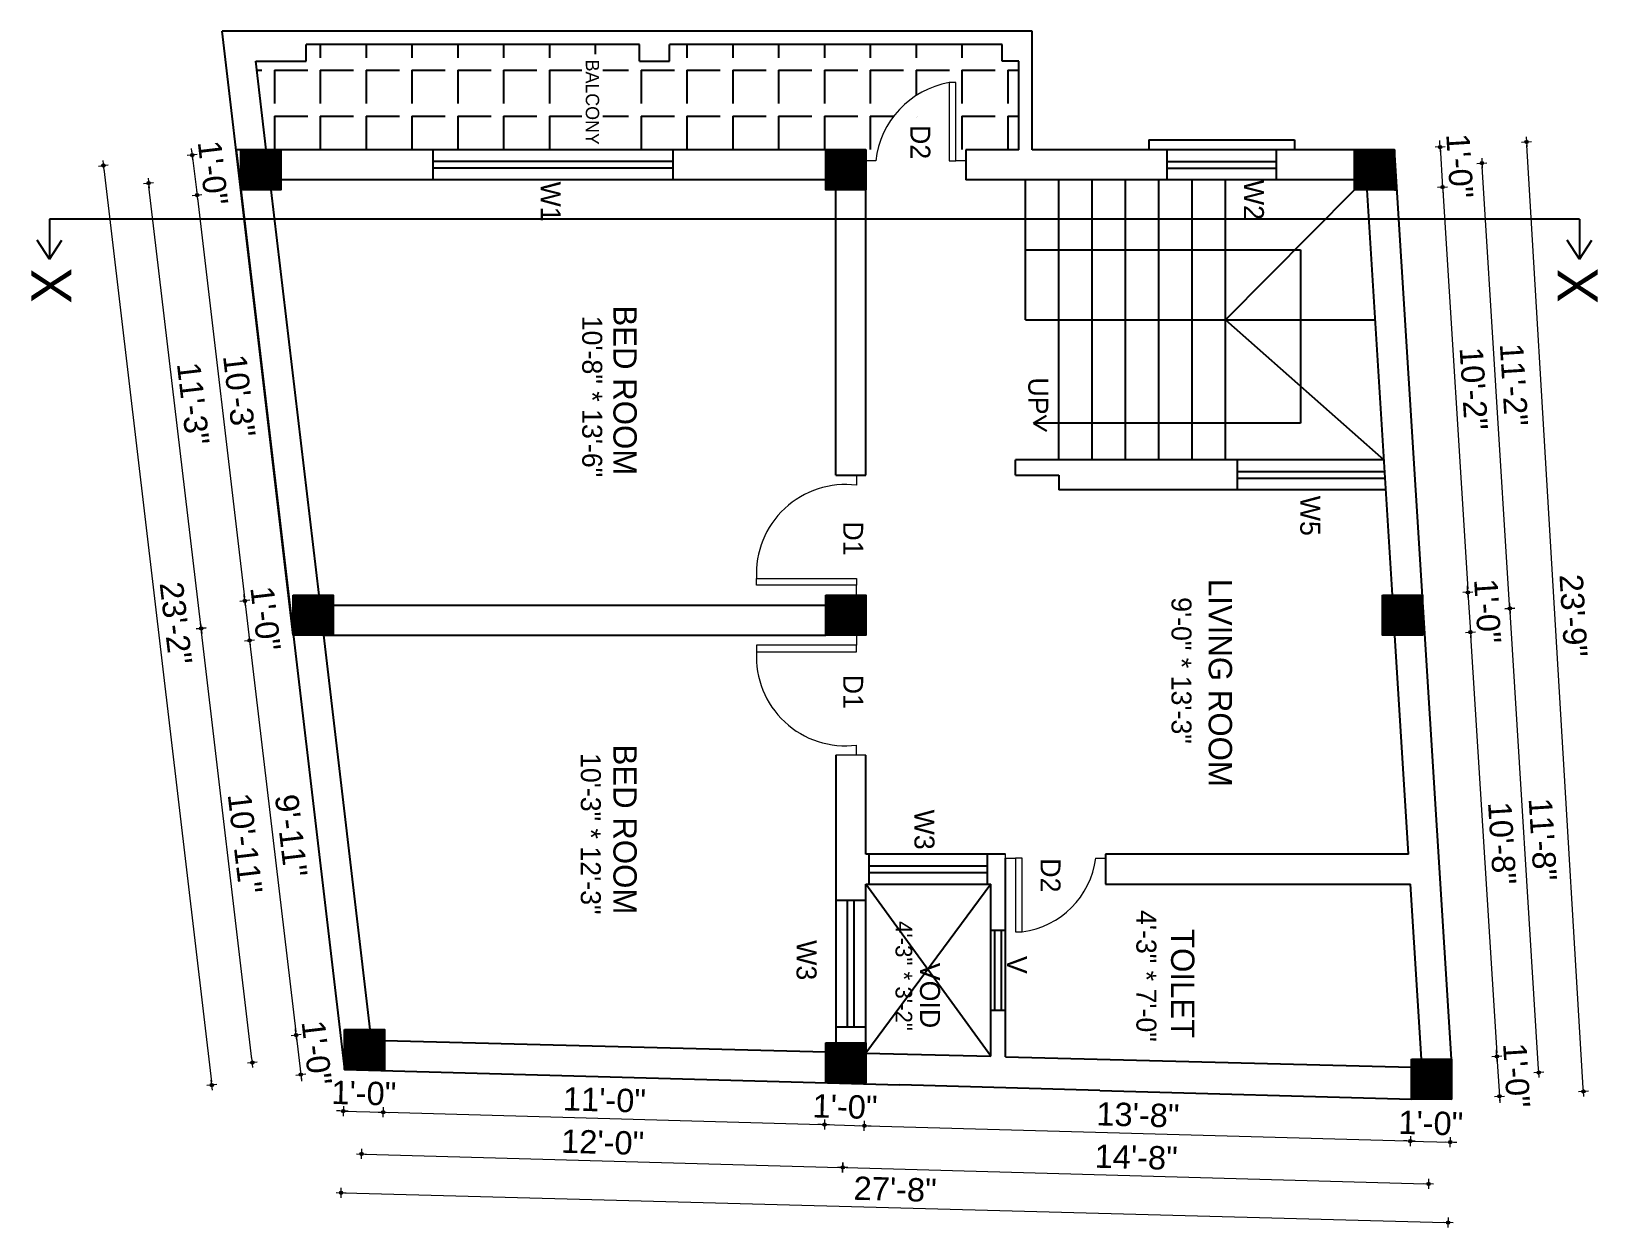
# Model space of a CAD drawing. Header units: inches. Extents: x 10143 to 33197, y -150 to 3760.
# Drawn here: x 26595.1 to 27065, y 1872.6 to 2231.5 of the extents above; entities that cross this region are included whole.
import ezdxf
from ezdxf.enums import TextEntityAlignment as Align

# ---------------------------------------------------------------- set-up
doc = ezdxf.new("R2010")
doc.units = ezdxf.units.IN
doc.header["$LTSCALE"] = 0.5
doc.header["$MEASUREMENT"] = 0
doc.header["$PDMODE"] = 66
for name, color, linetype, lineweight in [('0.13', 2, 'Continuous', 13), ('DW TEXT', 92, 'Continuous', 15), ('ELEVATION', 85, 'Continuous', 9), ('hatch', 9, 'Continuous', 0), ('Toilet', 7, 'Continuous', 25)]:
    doc.layers.add(name, color=color, linetype=linetype, lineweight=lineweight)
doc.styles.add('CEN', font='GOTHIC.TTF')
doc.styles.get("Standard").update_dxf_attribs({"font": 'arial.ttf'})
doc.dimstyles.new('S8', dxfattribs={"dimtxt": 5, "dimasz": 1, "dimexe": 6, "dimexo": 18, "dimgap": 1.9375, "dimtad": 1, "dimdec": 0, "dimzin": 3, "dimdsep": 46, "dimlunit": 4, "dimtxsty": 'Standard', "dimblk": 'dot 2', "dimcen": 12, "dimse1": 1, "dimse2": 1, "dimclrd": 1, "dimclre": 1, "dimclrt": 256, "dimadec": 0, "dimazin": 0, "dimtfac": 0.75, "dimtdec": 0, "dimtix": 1, "dimtmove": 1, "dimatfit": 3, "dimldrblk": 'DOT', "dimfxl": 1, "dimtolj": 1, "dimtzin": 0, "dimlwd": 9, "dimlwe": 9, "dimarcsym": 0})
pattern_1 = [(45, (23271.79824, 1937.10842), (-0.0883883476, 0.0883883476), [])]

# ---------------------------------------------------------------- blocks, each defined once
blk = doc.blocks.new('dot1')
at = {"layer": 'hatch'}
h = blk.add_hatch(color=256, dxfattribs=at)
edge = h.paths.add_edge_path()
edge.add_arc((0, 0), 1, 0, 360)
for p, q in [((3, 0), (-3, 0)), ((0, 3), (0, -3))]:
    blk.add_line(p, q, dxfattribs=at)
blk.add_circle((0, 0), 1, dxfattribs=at)
blk = doc.blocks.new('dot 2')
at = {"layer": 'hatch', "xscale": 0.5, "yscale": 0.5, "zscale": 0.5}
blk.add_blockref('dot1', (0, 0), dxfattribs=at)
blk = doc.blocks.new('*D1968')
at = {"layer": 'Defpoints', "color": 0, "transparency": 16777216}
for p in [(26656.53, 2195.96), (26644.83, 2182.41), (26657.94, 2183.96)]:
    blk.add_point(p, dxfattribs=at)
at = {"layer": 'Toilet', "color": 1, "lineweight": 9, "transparency": 16777216}
for p, q in [((26643.3, 2195.4), (26643.18, 2196.4)), ((26643.41, 2194.41), (26644.83, 2182.41)), ((26644.95, 2181.42), (26645.06, 2180.42))]:
    blk.add_line(p, q, dxfattribs=at)
for p, rotation in [((26643.41, 2194.41), 276.7273510482261), ((26644.83, 2182.41), 96.72735104822605)]:
    blk.add_blockref('dot 2', p, dxfattribs=dict(at, rotation=rotation))
at = {"layer": 'Toilet', "transparency": 16777216, "insert": (26649.59, 2189.06), "char_height": 7, "attachment_point": 5, "rotation": 276.7274}
blk.add_mtext('\\A1;1\'-0"', dxfattribs=at)
blk = doc.blocks.new('_Dot')
at = {"color": 0, "linetype": 'ByBlock', "lineweight": -2}
blk.add_line((-0.5, 0), (-1, 0), dxfattribs=at)
at = {"color": 0, "linetype": 'ByBlock', "const_width": 0.5}
blk.add_lwpolyline([(-0.25, 0, 1), (0.25, 0, 1)], format="xyb", close=True, dxfattribs=at)
blk = doc.blocks.new('*D1969')
at = {"layer": 'Defpoints', "color": 0, "transparency": 16777216}
for p in [(26657.94, 2183.96), (26659.19, 2060.62), (26673.7, 2062.34)]:
    blk.add_point(p, dxfattribs=at)
at = {"layer": 'Toilet', "color": 1, "lineweight": 9, "transparency": 16777216}
blk.add_line((26644.95, 2181.42), (26659.08, 2061.62), dxfattribs=at)
for p, rotation in [((26644.83, 2182.41), 96.72735104826447), ((26659.19, 2060.62), 276.7273510482644)]:
    blk.add_blockref('dot 2', p, dxfattribs=dict(at, rotation=rotation))
at = {"layer": 'Toilet', "transparency": 16777216, "insert": (26657.49, 2122.16), "char_height": 7, "attachment_point": 5, "rotation": 276.7274}
blk.add_mtext('\\A1;10\'-3"', dxfattribs=at)
blk = doc.blocks.new('*D1970')
at = {"layer": 'Defpoints', "color": 0, "transparency": 16777216}
for p in [(26673.7, 2062.34), (26673.7, 2050.34), (26660.59, 2048.79)]:
    blk.add_point(p, dxfattribs=at)
at = {"layer": 'Toilet', "color": 1, "lineweight": 9, "transparency": 16777216}
for p, q in [((26659.08, 2061.62), (26658.96, 2062.61)), ((26659.19, 2060.62), (26660.59, 2048.79)), ((26660.71, 2047.8), (26660.82, 2046.8))]:
    blk.add_line(p, q, dxfattribs=at)
for p, rotation in [((26659.19, 2060.62), 276.7273510482644), ((26660.59, 2048.79), 96.72735104826447)]:
    blk.add_blockref('dot 2', p, dxfattribs=dict(at, rotation=rotation))
at = {"layer": 'Toilet', "transparency": 16777216, "insert": (26665.37, 2055.35), "char_height": 7, "attachment_point": 5, "rotation": 276.7274}
blk.add_mtext('\\A1;1\'-0"', dxfattribs=at)
blk = doc.blocks.new('*D1971')
at = {"layer": 'Defpoints', "color": 0, "transparency": 16777216}
for p in [(26673.7, 2050.34), (26689.07, 1932.06), (26674.56, 1930.35)]:
    blk.add_point(p, dxfattribs=at)
at = {"layer": 'Toilet', "color": 1, "lineweight": 9, "transparency": 16777216}
blk.add_line((26660.71, 2047.8), (26674.44, 1931.34), dxfattribs=at)
for p, rotation in [((26660.59, 2048.79), 96.72735104826447), ((26674.56, 1930.35), 276.7273510482644)]:
    blk.add_blockref('dot 2', p, dxfattribs=dict(at, rotation=rotation))
at = {"layer": 'Toilet', "transparency": 16777216, "insert": (26673.05, 1990.21), "char_height": 7, "attachment_point": 5, "rotation": 276.7274}
blk.add_mtext('\\A1;9\'-11"', dxfattribs=at)
blk = doc.blocks.new('*D1972')
at = {"layer": 'Defpoints', "color": 0, "transparency": 16777216}
for p in [(26689.07, 1932.06), (26675.96, 1918.51), (26689.07, 1920.06)]:
    blk.add_point(p, dxfattribs=at)
at = {"layer": 'Toilet', "color": 1, "lineweight": 9, "transparency": 16777216}
for p, q in [((26674.44, 1931.34), (26674.33, 1932.33)), ((26674.56, 1930.35), (26675.96, 1918.51)), ((26676.07, 1917.52), (26676.19, 1916.52))]:
    blk.add_line(p, q, dxfattribs=at)
for p, rotation in [((26674.56, 1930.35), 276.7273510482644), ((26675.96, 1918.51), 96.72735104826447)]:
    blk.add_blockref('dot 2', p, dxfattribs=dict(at, rotation=rotation))
at = {"layer": 'Toilet', "transparency": 16777216, "insert": (26680.73, 1925.07), "char_height": 7, "attachment_point": 5, "rotation": 276.7274}
blk.add_mtext('\\A1;1\'-0"', dxfattribs=at)
blk = doc.blocks.new('*D1973')
at = {"layer": 'Defpoints', "color": 0, "transparency": 16777216}
for p in [(26679.7, 2056.34), (26646.06, 2052.37), (26695.07, 1926.06)]:
    blk.add_point(p, dxfattribs=at)
at = {"layer": 'Toilet', "color": 1, "lineweight": 9, "transparency": 16777216}
blk.add_line((26661.31, 1923.08), (26646.18, 2051.37), dxfattribs=at)
for p, rotation in [((26646.06, 2052.37), 96.72735104822516), ((26661.43, 1922.09), 276.7273510482252)]:
    blk.add_blockref('dot 2', p, dxfattribs=dict(at, rotation=rotation))
at = {"layer": 'Toilet', "transparency": 16777216, "insert": (26659.22, 1987.87), "char_height": 7, "attachment_point": 5, "rotation": 276.7274}
blk.add_mtext('\\A1;10\'-11"', dxfattribs=at)
blk = doc.blocks.new('*D1974')
at = {"layer": 'Defpoints', "color": 0, "transparency": 16777216}
for p in [(26663.94, 2189.96), (26630.3, 2185.99), (26679.7, 2056.34)]:
    blk.add_point(p, dxfattribs=at)
at = {"layer": 'Toilet', "color": 1, "lineweight": 9, "transparency": 16777216}
blk.add_line((26645.94, 2053.36), (26630.42, 2185), dxfattribs=at)
for p, rotation in [((26630.3, 2185.99), 96.72735104826441), ((26646.06, 2052.37), 276.7273510482644)]:
    blk.add_blockref('dot 2', p, dxfattribs=dict(at, rotation=rotation))
at = {"layer": 'Toilet', "transparency": 16777216, "insert": (26643.66, 2119.82), "char_height": 7, "attachment_point": 5, "rotation": 276.7274}
blk.add_mtext('\\A1;11\'-3"', dxfattribs=at)
blk = doc.blocks.new('*D1975')
at = {"layer": 'Defpoints', "color": 0, "transparency": 16777216}
for p in [(26656.53, 2195.96), (26689.07, 1920.06), (26649.27, 1915.36)]:
    blk.add_point(p, dxfattribs=at)
at = {"layer": 'Toilet', "color": 1, "lineweight": 9, "transparency": 16777216}
blk.add_line((26616.85, 2190.27), (26649.16, 1916.36), dxfattribs=at)
for p, rotation in [((26616.73, 2191.26), 96.7273510482254), ((26649.27, 1915.36), 276.7273510482254)]:
    blk.add_blockref('dot 2', p, dxfattribs=dict(at, rotation=rotation))
at = {"layer": 'Toilet', "transparency": 16777216, "insert": (26638.48, 2053.96), "char_height": 7, "attachment_point": 5, "rotation": 276.7274}
blk.add_mtext('\\A1;23\'-2"', dxfattribs=at)
blk = doc.blocks.new('*D1976')
at = {"layer": 'Defpoints', "color": 0, "transparency": 16777216}
for p in [(26695.07, 1926.06), (26839.43, 1922.01), (26838.55, 1890.63)]:
    blk.add_point(p, dxfattribs=at)
at = {"layer": 'Toilet', "color": 1, "lineweight": 9, "transparency": 16777216}
blk.add_line((26695.19, 1894.65), (26837.55, 1890.66), dxfattribs=at)
for p, rotation in [((26694.19, 1894.68), 178.3940478382747), ((26838.55, 1890.63), 358.3940478382747)]:
    blk.add_blockref('dot 2', p, dxfattribs=dict(at, rotation=rotation))
at = {"layer": 'Toilet', "transparency": 16777216, "insert": (26766.53, 1898.16), "char_height": 7, "attachment_point": 5, "rotation": 358.394}
blk.add_mtext('\\A1;12\'-0"', dxfattribs=at)
blk = doc.blocks.new('*D1977')
at = {"layer": 'Defpoints', "color": 0, "transparency": 16777216}
for p in [(26839.43, 1922.01), (27015.17, 1917.08), (27014.29, 1885.7)]:
    blk.add_point(p, dxfattribs=at)
at = {"layer": 'Toilet', "color": 1, "lineweight": 9, "transparency": 16777216}
blk.add_line((26839.55, 1890.6), (27013.29, 1885.73), dxfattribs=at)
for p, rotation in [((26838.55, 1890.63), 178.3940478382169), ((27014.29, 1885.7), 358.3940478382169)]:
    blk.add_blockref('dot 2', p, dxfattribs=dict(at, rotation=rotation))
at = {"layer": 'Toilet', "transparency": 16777216, "insert": (26926.58, 1893.67), "char_height": 7, "attachment_point": 5, "rotation": 358.394}
blk.add_mtext('\\A1;14\'-8"', dxfattribs=at)
blk = doc.blocks.new('*D1926')
at = {"layer": 'Defpoints', "color": 0, "transparency": 16777216}
for p in [(26689.07, 1920.06), (26701.07, 1919.72), (26700.72, 1907.21)]:
    blk.add_point(p, dxfattribs=at)
at = {"layer": 'Toilet', "color": 1, "lineweight": 9, "transparency": 16777216}
for p, q in [((26687.72, 1907.58), (26686.72, 1907.6)), ((26688.72, 1907.55), (26700.72, 1907.21)), ((26701.72, 1907.18), (26702.72, 1907.16))]:
    blk.add_line(p, q, dxfattribs=at)
for p, rotation in [((26688.72, 1907.55), 358.3940478382726), ((26700.72, 1907.21), 178.3940478382726)]:
    blk.add_blockref('dot 2', p, dxfattribs=dict(at, rotation=rotation))
at = {"layer": 'Toilet', "transparency": 16777216, "insert": (26694.87, 1912.89), "char_height": 7, "attachment_point": 5, "rotation": 358.394}
blk.add_mtext('\\A1;1\'-0"', dxfattribs=at)
blk = doc.blocks.new('*D1978')
at = {"layer": 'Defpoints', "color": 0, "transparency": 16777216}
for p in [(26701.07, 1919.72), (26833.43, 1916.01), (26833.08, 1903.5)]:
    blk.add_point(p, dxfattribs=at)
at = {"layer": 'Toilet', "color": 1, "lineweight": 9, "transparency": 16777216}
blk.add_line((26701.72, 1907.18), (26832.08, 1903.53), dxfattribs=at)
for p, rotation in [((26700.72, 1907.21), 178.3940478382169), ((26833.08, 1903.5), 358.3940478382169)]:
    blk.add_blockref('dot 2', p, dxfattribs=dict(at, rotation=rotation))
at = {"layer": 'Toilet', "transparency": 16777216, "insert": (26767.06, 1910.87), "char_height": 7, "attachment_point": 5, "rotation": 358.394}
blk.add_mtext('\\A1;11\'-0"', dxfattribs=at)
blk = doc.blocks.new('*D1979')
at = {"layer": 'Defpoints', "color": 0, "transparency": 16777216}
for p in [(26833.43, 1916.01), (26845.43, 1916.01), (26845.07, 1903.16)]:
    blk.add_point(p, dxfattribs=at)
at = {"layer": 'Toilet', "color": 1, "lineweight": 9, "transparency": 16777216}
for p, q in [((26832.08, 1903.53), (26831.08, 1903.56)), ((26833.08, 1903.5), (26845.07, 1903.16)), ((26846.07, 1903.14), (26847.07, 1903.11))]:
    blk.add_line(p, q, dxfattribs=at)
for p, rotation in [((26833.08, 1903.5), 358.3940478382169), ((26845.07, 1903.16), 178.3940478382169)]:
    blk.add_blockref('dot 2', p, dxfattribs=dict(at, rotation=rotation))
at = {"layer": 'Toilet', "transparency": 16777216, "insert": (26839.23, 1908.84), "char_height": 7, "attachment_point": 5, "rotation": 358.394}
blk.add_mtext('\\A1;1\'-0"', dxfattribs=at)
blk = doc.blocks.new('*D1980')
at = {"layer": 'Defpoints', "color": 0, "transparency": 16777216}
for p in [(26845.43, 1916.01), (27009.17, 1911.08), (27008.82, 1898.57)]:
    blk.add_point(p, dxfattribs=at)
at = {"layer": 'Toilet', "color": 1, "lineweight": 9, "transparency": 16777216}
blk.add_line((26846.07, 1903.14), (27007.82, 1898.6), dxfattribs=at)
for p, rotation in [((26845.07, 1903.16), 178.3940478382169), ((27008.82, 1898.57), 358.3940478382169)]:
    blk.add_blockref('dot 2', p, dxfattribs=dict(at, rotation=rotation))
at = {"layer": 'Toilet', "transparency": 16777216, "insert": (26927.1, 1906.38), "char_height": 7, "attachment_point": 5, "rotation": 358.394}
blk.add_mtext('\\A1;13\'-8"', dxfattribs=at)
blk = doc.blocks.new('*D1981')
at = {"layer": 'Defpoints', "color": 0, "transparency": 16777216}
for p in [(27009.17, 1911.08), (27021.17, 1911.08), (27020.81, 1898.24)]:
    blk.add_point(p, dxfattribs=at)
at = {"layer": 'Toilet', "color": 1, "lineweight": 9, "transparency": 16777216}
for p, q in [((27007.82, 1898.6), (27006.82, 1898.63)), ((27008.82, 1898.57), (27020.81, 1898.24)), ((27021.81, 1898.21), (27022.81, 1898.18))]:
    blk.add_line(p, q, dxfattribs=at)
for p, rotation in [((27008.82, 1898.57), 358.3940478382169), ((27020.81, 1898.24), 178.3940478382169)]:
    blk.add_blockref('dot 2', p, dxfattribs=dict(at, rotation=rotation))
at = {"layer": 'Toilet', "transparency": 16777216, "insert": (27014.97, 1903.91), "char_height": 7, "attachment_point": 5, "rotation": 358.394}
blk.add_mtext('\\A1;1\'-0"', dxfattribs=at)
blk = doc.blocks.new('*D1982')
at = {"layer": 'Defpoints', "color": 0, "transparency": 16777216}
for p in [(26689.07, 1920.06), (27021.17, 1911.08), (27020.17, 1874.07)]:
    blk.add_point(p, dxfattribs=at)
at = {"layer": 'Toilet', "color": 1, "lineweight": 9, "transparency": 16777216}
blk.add_line((26689.07, 1883.01), (27019.17, 1874.09), dxfattribs=at)
for p, rotation in [((26688.07, 1883.04), 178.452048590756), ((27020.17, 1874.07), 358.452048590756)]:
    blk.add_blockref('dot 2', p, dxfattribs=dict(at, rotation=rotation))
at = {"layer": 'Toilet', "transparency": 16777216, "insert": (26854.27, 1884.06), "char_height": 7, "attachment_point": 5, "rotation": 358.452}
blk.add_mtext('\\A1;27\'-8"', dxfattribs=at)
blk = doc.blocks.new('*D1983')
at = {"layer": 'Defpoints', "color": 0, "transparency": 16777216}
for p in [(27004.12, 2195.96), (27004.87, 2183.96), (27018.52, 2184.81)]:
    blk.add_point(p, dxfattribs=at)
at = {"layer": 'Toilet', "color": 1, "lineweight": 9, "transparency": 16777216}
for p, q in [((27017.7, 2197.81), (27017.64, 2198.81)), ((27017.77, 2196.81), (27018.52, 2184.81)), ((27018.58, 2183.81), (27018.64, 2182.81))]:
    blk.add_line(p, q, dxfattribs=at)
for p, rotation in [((27017.77, 2196.81), 273.575827605936), ((27018.52, 2184.81), 93.57582760593601)]:
    blk.add_blockref('dot 2', p, dxfattribs=dict(at, rotation=rotation))
at = {"layer": 'Toilet', "transparency": 16777216, "insert": (27023.64, 2191.15), "char_height": 7, "attachment_point": 5, "rotation": 273.5758}
blk.add_mtext('\\A1;1\'-0"', dxfattribs=at)
blk = doc.blocks.new('*D1984')
at = {"layer": 'Defpoints', "color": 0, "transparency": 16777216}
for p in [(27004.87, 2183.96), (27026.12, 2063.19), (27012.47, 2062.34)]:
    blk.add_point(p, dxfattribs=at)
at = {"layer": 'Toilet', "color": 1, "lineweight": 9, "transparency": 16777216}
blk.add_line((27018.58, 2183.81), (27026.05, 2064.19), dxfattribs=at)
for p, rotation in [((27018.52, 2184.81), 93.57582760592217), ((27026.12, 2063.19), 273.5758276059221)]:
    blk.add_blockref('dot 2', p, dxfattribs=dict(at, rotation=rotation))
at = {"layer": 'Toilet', "transparency": 16777216, "insert": (27027.82, 2124.34), "char_height": 7, "attachment_point": 5, "rotation": 273.5758}
blk.add_mtext('\\A1;10\'-2"', dxfattribs=at)
blk = doc.blocks.new('*D1985')
at = {"layer": 'Defpoints', "color": 0, "transparency": 16777216}
for p in [(27012.47, 2062.34), (27012.47, 2050.34), (27026.86, 2051.24)]:
    blk.add_point(p, dxfattribs=at)
at = {"layer": 'Toilet', "color": 1, "lineweight": 9, "transparency": 16777216}
for p, q in [((27026.05, 2064.19), (27025.99, 2065.18)), ((27026.12, 2063.19), (27026.86, 2051.24)), ((27026.93, 2050.24), (27026.99, 2049.24))]:
    blk.add_line(p, q, dxfattribs=at)
for p, rotation in [((27026.12, 2063.19), 273.5758276059221), ((27026.86, 2051.24), 93.57582760592217)]:
    blk.add_blockref('dot 2', p, dxfattribs=dict(at, rotation=rotation))
at = {"layer": 'Toilet', "transparency": 16777216, "insert": (27031.99, 2057.56), "char_height": 7, "attachment_point": 5, "rotation": 273.5758}
blk.add_mtext('\\A1;1\'-0"', dxfattribs=at)
blk = doc.blocks.new('*D1986')
at = {"layer": 'Defpoints', "color": 0, "transparency": 16777216}
for p in [(27012.47, 2050.34), (27021.17, 1923.08), (27034.82, 1923.94)]:
    blk.add_point(p, dxfattribs=at)
at = {"layer": 'Toilet', "color": 1, "lineweight": 9, "transparency": 16777216}
blk.add_line((27026.93, 2050.24), (27034.76, 1924.93), dxfattribs=at)
for p, rotation in [((27026.86, 2051.24), 93.57582760592217), ((27034.82, 1923.94), 273.5758276059221)]:
    blk.add_blockref('dot 2', p, dxfattribs=dict(at, rotation=rotation))
at = {"layer": 'Toilet', "transparency": 16777216, "insert": (27036.34, 1987.93), "char_height": 7, "attachment_point": 5, "rotation": 273.5758}
blk.add_mtext('\\A1;10\'-8"', dxfattribs=at)
blk = doc.blocks.new('*D1987')
at = {"layer": 'Defpoints', "color": 0, "transparency": 16777216}
for p in [(27021.17, 1923.08), (27021.17, 1911.08), (27035.56, 1911.98)]:
    blk.add_point(p, dxfattribs=at)
at = {"layer": 'Toilet', "color": 1, "lineweight": 9, "transparency": 16777216}
for p, q in [((27034.76, 1924.93), (27034.69, 1925.93)), ((27034.82, 1923.94), (27035.56, 1911.98)), ((27035.63, 1910.98), (27035.69, 1909.99))]:
    blk.add_line(p, q, dxfattribs=at)
for p, rotation in [((27034.82, 1923.94), 273.5758276059221), ((27035.56, 1911.98), 93.57582760592217)]:
    blk.add_blockref('dot 2', p, dxfattribs=dict(at, rotation=rotation))
at = {"layer": 'Toilet', "transparency": 16777216, "insert": (27040.69, 1918.3), "char_height": 7, "attachment_point": 5, "rotation": 273.5758}
blk.add_mtext('\\A1;1\'-0"', dxfattribs=at)
blk = doc.blocks.new('*D1988')
at = {"layer": 'Defpoints', "color": 0, "transparency": 16777216}
for p in [(27038.68, 2058.35), (27006.47, 2056.34), (27015.17, 1917.08)]:
    blk.add_point(p, dxfattribs=at)
at = {"layer": 'Toilet', "color": 1, "lineweight": 9, "transparency": 16777216}
blk.add_line((27047.32, 1920.09), (27038.74, 2057.35), dxfattribs=at)
for p, rotation in [((27038.68, 2058.35), 93.57584364637044), ((27047.38, 1919.1), 273.5758436463705)]:
    blk.add_blockref('dot 2', p, dxfattribs=dict(at, rotation=rotation))
at = {"layer": 'Toilet', "transparency": 16777216, "insert": (27048.53, 1989.07), "char_height": 7, "attachment_point": 5, "rotation": 273.5758}
blk.add_mtext('\\A1;11\'-8"', dxfattribs=at)
blk = doc.blocks.new('*D1989')
at = {"layer": 'Defpoints', "color": 0, "transparency": 16777216}
for p in [(26998.12, 2189.96), (27030.33, 2191.97), (27006.47, 2056.34)]:
    blk.add_point(p, dxfattribs=at)
at = {"layer": 'Toilet', "color": 1, "lineweight": 9, "transparency": 16777216}
blk.add_line((27038.62, 2059.35), (27030.39, 2190.97), dxfattribs=at)
for p, rotation in [((27030.33, 2191.97), 93.57584364624032), ((27038.68, 2058.35), 273.5758436462403)]:
    blk.add_blockref('dot 2', p, dxfattribs=dict(at, rotation=rotation))
at = {"layer": 'Toilet', "transparency": 16777216, "insert": (27039.94, 2125.5), "char_height": 7, "attachment_point": 5, "rotation": 273.5758}
blk.add_mtext('\\A1;11\'-2"', dxfattribs=at)
blk = doc.blocks.new('*D1990')
at = {"layer": 'Defpoints', "color": 0, "transparency": 16777216}
for p in [(27004.12, 2195.96), (27043.72, 2198.33), (27021.17, 1911.08)]:
    blk.add_point(p, dxfattribs=at)
at = {"layer": 'Toilet', "color": 1, "lineweight": 9, "transparency": 16777216}
blk.add_line((27060.71, 1914.45), (27043.78, 2197.33), dxfattribs=at)
for p, rotation in [((27043.72, 2198.33), 93.425574687815), ((27060.77, 1913.45), 273.425574687815)]:
    blk.add_blockref('dot 2', p, dxfattribs=dict(at, rotation=rotation))
at = {"layer": 'Toilet', "transparency": 16777216, "insert": (27057.75, 2056.22), "char_height": 7, "attachment_point": 5, "rotation": 273.4256}
blk.add_mtext('\\A1;23\'-9"', dxfattribs=at)

msp = doc.modelspace()

# ---------------------------------------------------------------- hatches: boundary and pattern name
at = {"layer": 'Toilet'}
h = msp.add_hatch(dxfattribs=at)
h.set_pattern_fill('ANGLE', color=256, scale=50, angle=270)
h.set_pattern_definition([(270, (25128.025, 24247.342), (13.75, -6e-15), [10, -3.75]), (360, (25128.025, 24247.342), (7e-15, 13.75), [10, -3.75])])
edge = h.paths.add_edge_path()
edge.add_line((26845.43, 2195.96), (26845.43, 2192.7))
edge.add_line((26845.43, 2192.7), (26848.43, 2192.7))
edge.add_arc((26875.16, 2189.64), 26.9, 460.1231, 533.4705, ccw=False)
edge.add_line((26870.43, 2216.12), (26872.43, 2216.12))
edge.add_line((26872.43, 2216.12), (26872.43, 2192.7))
edge.add_line((26872.43, 2192.7), (26875.43, 2192.7))
edge.add_line((26875.43, 2192.7), (26875.43, 2195.46))
edge.add_line((26875.43, 2195.46), (26875.43, 2195.96))
edge.add_line((26875.43, 2195.96), (26891.43, 2195.96))
edge.add_line((26891.43, 2195.96), (26891.43, 2222.52))
edge.add_line((26891.43, 2222.52), (26886.43, 2222.52))
edge.add_line((26886.43, 2222.52), (26886.43, 2227.52))
edge.add_line((26886.43, 2227.52), (26786.53, 2227.52))
edge.add_line((26786.53, 2227.52), (26786.53, 2222.52))
edge.add_line((26786.53, 2222.52), (26777.53, 2222.52))
edge.add_line((26777.53, 2222.52), (26777.53, 2227.52))
edge.add_line((26777.53, 2227.52), (26677.53, 2227.52))
edge.add_line((26677.53, 2227.52), (26677.53, 2222.52))
edge.add_line((26677.53, 2222.52), (26662.46, 2222.52))
edge.add_line((26662.46, 2222.52), (26665.53, 2195.96))
edge.add_line((26665.53, 2195.96), (26669.94, 2195.96))
edge.add_line((26669.94, 2195.96), (26845.43, 2195.96))
h.paths.add_polyline_path([(26760.32, 2224.64), (26760.32, 2195.87), (26766.62, 2195.87), (26766.62, 2224.64)], flags=16)
h = msp.add_hatch(dxfattribs=at)
h.set_pattern_fill('ANSI31', color=256, angle=360)
h.set_pattern_definition(pattern_1)
h.paths.add_polyline_path([(26657.94, 2183.96), (26669.94, 2183.96), (26669.94, 2195.96), (26657.94, 2195.96)])
h.paths.add_polyline_path([(26833.43, 2195.96), (26833.43, 2183.96), (26845.43, 2183.96), (26845.43, 2195.96)])
h.paths.add_polyline_path([(26992.12, 2183.96), (27004.12, 2183.96), (27004.12, 2195.96), (26992.12, 2195.96)])
h.paths.add_polyline_path([(27000.47, 2050.34), (27012.47, 2050.34), (27012.47, 2062.34), (27000.47, 2062.34)])
h.paths.add_polyline_path([(26845.43, 1928.01), (26833.43, 1928.01), (26833.43, 1916.01), (26845.43, 1916.01)])
h.paths.add_polyline_path([(26689.07, 1932.06), (26689.07, 1920.06), (26701.07, 1920.06), (26701.07, 1932.06)])
h.paths.add_polyline_path([(26685.7, 2050.34), (26685.7, 2062.34), (26673.7, 2062.34), (26673.7, 2050.34)])
h.paths.add_polyline_path([(26833.43, 2050.34), (26845.43, 2050.34), (26845.43, 2062.34), (26833.43, 2062.34)])
h = msp.add_hatch(dxfattribs=at)
h.set_pattern_fill('ANSI31', color=256, angle=360)
h.set_pattern_definition(pattern_1)
h.paths.add_polyline_path([(27021.17, 1911.08), (27021.17, 1923.08), (27021.17, 1923.08), (27009.17, 1923.08), (27009.17, 1911.08)])

# ---------------------------------------------------------------- linework, layer by layer
at = {"layer": '0.13', "color": 0, "ltscale": 0.5}
for p, q in [((26845.43, 2195.46), (26845.43, 2191.46)), ((26875.43, 2195.46), (26875.43, 2191.46)), ((26845.43, 2062.34), (26841.43, 2062.34)), ((26845.43, 2050.34), (26841.43, 2050.34)), ((26845.43, 2014.34), (26836.43, 2014.34)), ((26887.43, 1980.67), (26887.43, 1984.67)), ((26917.43, 1980.67), (26917.43, 1984.67))]:
    msp.add_line(p, q, dxfattribs=at)
at = {"layer": 'ELEVATION', "color": 146, "ltscale": 0.25, "true_color": 0x105689}
for p, q in [((26872.43, 2216.12), (26870.43, 2216.12)), ((26870.43, 2216.12), (26870.43, 2192.7)), ((26872.43, 2192.7), (26872.43, 2216.12)), ((26848.43, 2192.7), (26845.43, 2192.7)), ((26870.43, 2192.7), (26872.43, 2192.7)), ((26875.43, 2192.7), (26872.43, 2192.7)), ((26842.68, 2098.34), (26842.68, 2095.34)), ((26812.68, 2065.34), (26812.68, 2067.34)), ((26812.68, 2067.34), (26842.68, 2067.34)), ((26842.68, 2065.34), (26812.68, 2065.34)), ((26842.68, 2067.34), (26842.68, 2065.34)), ((26842.68, 2062.34), (26842.68, 2065.34)), ((26842.68, 2050.34), (26842.68, 2047.34)), ((26842.68, 2047.34), (26812.68, 2047.34)), ((26812.68, 2047.34), (26812.68, 2045.34)), ((26812.68, 2045.34), (26842.68, 2045.34)), ((26842.68, 2045.34), (26842.68, 2047.34)), ((26842.68, 2014.34), (26842.68, 2017.34)), ((26887.43, 1983.42), (26890.43, 1983.42)), ((26890.43, 1983.42), (26890.43, 1961.33)), ((26892.43, 1983.42), (26890.43, 1983.42)), ((26892.43, 1961.33), (26892.43, 1983.42)), ((26914.43, 1983.42), (26917.43, 1983.42)), ((26890.43, 1961.33), (26892.43, 1961.33))]:
    msp.add_line(p, q, dxfattribs=at)
for centre, radius, start, end in [((26875.16, 2189.64), 26.9, 100.1231, 173.4705), ((26839.39, 2068.79), 26.75, 82.938, 183.1121), ((26839.39, 2043.88), 26.75, 176.8879, 277.062), ((26889.15, 1986.6), 25.48, 277.3965, 352.8417)]:
    msp.add_arc(centre, radius, start, end, dxfattribs=at)
at = {"layer": 'Toilet'}
for p, q in [((26895.43, 2231.52), (26652.33, 2231.52)), ((26673.7, 2050.34), (26652.33, 2231.52)), ((26777.53, 2227.52), (26677.53, 2227.52)), ((26677.53, 2222.52), (26677.53, 2227.52)), ((26777.53, 2222.52), (26777.53, 2227.52)), ((26886.43, 2227.52), (26786.53, 2227.52)), ((26786.53, 2222.52), (26786.53, 2227.52)), ((26886.43, 2222.52), (26886.43, 2227.52)), ((26895.43, 2195.96), (26895.43, 2231.52)), ((26662.46, 2222.52), (26677.53, 2222.52)), ((26665.59, 2195.96), (26662.46, 2222.52)), ((26777.53, 2222.52), (26786.53, 2222.52)), ((26891.43, 2222.52), (26886.43, 2222.52)), ((26891.43, 2195.96), (26891.43, 2222.52)), ((26845.43, 2195.96), (26656.53, 2195.96)), ((26656.53, 2195.96), (26689.07, 1920.06)), ((26715.69, 2186.96), (26715.69, 2195.96)), ((26787.69, 2186.96), (26787.69, 2195.96)), ((26891.43, 2195.96), (26875.43, 2195.96)), ((26875.43, 2195.96), (26875.43, 2186.96)), ((27004.12, 2195.96), (26895.43, 2195.96)), ((26930.43, 2198.96), (26974.12, 2198.96)), ((26930.43, 2198.96), (26930.43, 2195.96)), ((26935.93, 2186.96), (26935.93, 2195.96)), ((26968.62, 2195.96), (26968.62, 2186.96)), ((26974.12, 2198.96), (26974.12, 2195.96)), ((27021.17, 1923.08), (27004.12, 2195.96)), ((26787.69, 2192.46), (26715.69, 2192.46)), ((26787.69, 2190.46), (26715.69, 2190.46)), ((26935.93, 2192.46), (26968.62, 2192.46)), ((26935.93, 2190.46), (26968.62, 2190.46)), ((26833.43, 2186.96), (26669.94, 2186.96)), ((26992.12, 2186.96), (26875.43, 2186.96)), ((26893.43, 2144.96), (26893.43, 2186.96)), ((26903.43, 2144.96), (26903.43, 2186.96)), ((26913.43, 2144.96), (26913.43, 2186.96)), ((26923.43, 2144.96), (26923.43, 2186.96)), ((26933.43, 2144.96), (26933.43, 2186.96)), ((26943.43, 2144.96), (26943.43, 2186.96)), ((26953.43, 2144.96), (26953.43, 2186.96)), ((26667, 2183.96), (26681.35, 2062.34)), ((26836.43, 2098.34), (26836.43, 2183.96)), ((26845.43, 2098.34), (26845.43, 2183.96)), ((26953.43, 2144.96), (26992.12, 2183.96)), ((27003.45, 2062.34), (26995.85, 2183.96)), ((27004.12, 2183.96), (27004.87, 2183.96)), ((27059.6, 2175.2), (26600.56, 2175.2)), ((26600.56, 2175.2), (26600.56, 2163.2)), ((27059.6, 2175.2), (27059.6, 2163.2)), ((26600.56, 2163.2), (26596.86, 2168.87)), ((26600.56, 2163.2), (26604.26, 2168.87)), ((27059.6, 2163.2), (27055.9, 2168.87)), ((27059.6, 2163.2), (27063.3, 2168.87)), ((26893.43, 2165.96), (26975.86, 2165.96)), ((26975.86, 2165.96), (26975.86, 2113.96)), ((26893.43, 2144.96), (26953.43, 2144.96)), ((26893.43, 2144.96), (26953.43, 2144.96)), ((26903.43, 2102.96), (26903.43, 2144.96)), ((26913.43, 2102.96), (26913.43, 2144.96)), ((26923.43, 2102.96), (26923.43, 2144.96)), ((26933.43, 2102.96), (26933.43, 2144.96)), ((26943.43, 2102.96), (26943.43, 2144.96)), ((26953.43, 2102.96), (26953.43, 2144.96)), ((26953.43, 2144.96), (27000.91, 2102.96)), ((26953.43, 2144.96), (26998.28, 2144.96)), ((26895.82, 2113.96), (26899.71, 2116.22)), ((26975.86, 2113.96), (26895.82, 2113.96)), ((26895.82, 2113.96), (26899.71, 2111.7)), ((27000.91, 2102.96), (26890.43, 2102.96)), ((26890.43, 2098.34), (26890.43, 2102.96)), ((26956.91, 2102.96), (26956.91, 2093.96)), ((26836.43, 2098.34), (26845.43, 2098.34)), ((26890.43, 2098.34), (26903.43, 2098.34)), ((26903.43, 2098.34), (26903.43, 2093.96)), ((26956.91, 2099.46), (27001.1, 2099.46)), ((26956.91, 2097.46), (27001.28, 2097.46)), ((27001.47, 2093.96), (26903.43, 2093.96)), ((26685.7, 2059.34), (26833.43, 2059.34)), ((26682.59, 2050.34), (26833.43, 2050.34)), ((26682.77, 2050.34), (26696.72, 1932.06)), ((27008.3, 1984.67), (27004.2, 2050.34)), ((26836.43, 2014.34), (26836.43, 1928.01)), ((26845.43, 1984.67), (26845.43, 2014.34)), ((26887.43, 1984.67), (26845.43, 1984.67)), ((26846.43, 1975.67), (26846.43, 1984.67)), ((26881.93, 1975.67), (26881.93, 1984.67)), ((26887.43, 1923.87), (26887.43, 1983.42)), ((27008.3, 1984.67), (26917.43, 1984.67)), ((26917.43, 1984.67), (26917.43, 1975.67)), ((26846.43, 1981.17), (26881.93, 1981.17)), ((26846.43, 1979.17), (26881.93, 1979.17)), ((26845.43, 1928.01), (26845.43, 1975.67)), ((26882.93, 1923.99), (26845.43, 1975.67)), ((26882.93, 1975.67), (26845.43, 1924.96)), ((26845.43, 1975.67), (26882.93, 1975.67)), ((26882.93, 1923.99), (26882.93, 1975.67)), ((26917.43, 1975.67), (27008.86, 1975.67)), ((27012.15, 1923.08), (27008.86, 1975.67)), ((26836.43, 1970.84), (26845.43, 1970.84)), ((26839.93, 1932.84), (26839.93, 1970.84)), ((26841.93, 1932.84), (26841.93, 1970.84)), ((26882.93, 1961.83), (26887.43, 1961.83)), ((26884.18, 1937.83), (26884.18, 1961.83)), ((26886.18, 1937.83), (26886.18, 1961.83)), ((26882.93, 1937.83), (26887.43, 1937.83)), ((26836.43, 1932.84), (26845.43, 1932.84)), ((26701.07, 1928.73), (26833.43, 1925.28)), ((26701.07, 1928.73), (26701.07, 1919.72)), ((26845.43, 1924.96), (26882.93, 1923.99)), ((26887.43, 1923.87), (27009.17, 1920.69)), ((26689.07, 1920.06), (26855.71, 1915.39)), ((26854.43, 1915.42), (26854.43, 1915.42)), ((26915.71, 1913.7), (26855.71, 1915.39)), ((26915.71, 1913.7), (27009.17, 1911.08))]:
    msp.add_line(p, q, dxfattribs=at)
for points in [[(26657.94, 2195.96), (26669.94, 2195.96), (26669.94, 2183.96), (26657.94, 2183.96)], [(26833.43, 2195.96), (26845.43, 2195.96), (26845.43, 2183.96), (26833.43, 2183.96)], [(26992.12, 2195.96), (27004.12, 2195.96), (27004.12, 2183.96), (26992.12, 2183.96)], [(26673.7, 2062.34), (26685.7, 2062.34), (26685.7, 2050.34), (26673.7, 2050.34)], [(26833.43, 2062.34), (26845.43, 2062.34), (26845.43, 2050.34), (26833.43, 2050.34)], [(27000.47, 2062.34), (27012.47, 2062.34), (27012.47, 2050.34), (27000.47, 2050.34)], [(26689.07, 1932.06), (26701.07, 1932.06), (26701.07, 1920.06), (26689.07, 1920.06)], [(26833.43, 1928.01), (26845.43, 1928.01), (26845.43, 1916.01), (26833.43, 1916.01)], [(27009.17, 1923.08), (27021.17, 1923.08), (27021.17, 1911.08), (27009.17, 1911.08)]]:
    msp.add_lwpolyline(points, close=True, dxfattribs=at)

# ---------------------------------------------------------------- texts
at = {"layer": 'DW TEXT', "ltscale": 0.13, "style": 'CEN'}
for s, height, rotation, p in [('BALCONY', 4, 270, (26763.47, 2210.25)), ('D2', 6, 270, (26861.83, 2198.28)), ('W1', 6, 270, (26750.96, 2180.43)), ('W2', 6, 270, (26961.91, 2180.94)), ('X', 12, 90, (26601.12, 2155.16)), ('X', 12, 90, (27059.04, 2155.16)), ('BED ROOM', 7, 270, (26773.25, 2123.8)), ('10\'-8" * 13\'-6"', 6, 270, (26763.39, 2121.96)), ('UP', 6, 270, (26897.22, 2122.1)), ('W5', 6, 270, (26978.8, 2086.16)), ('D1', 6, 270, (26841.68, 2079.34)), ('LIVING ROOM ', 7, 270, (26951.84, 2034.73)), ('9\'-0" * 13\'-3"', 6, 270, (26940.18, 2039.75)), ('D1', 6, 270, (26841.68, 2033.34)), ('BED ROOM', 7, 270, (26773.25, 1992.06)), ('10\'-3" * 12\'-3"', 6, 270, (26762.97, 1990.76)), ('W3', 6, 270, (26863.07, 1992)), ('D2', 6, 270, (26900.89, 1978.27)), ('4\'-3" * 3\'-2"', 5, 270, (26856.89, 1948.11)), ('4\'-3" * 7\'-0"', 6, 270, (26929.64, 1948.11)), ('TOILET', 7, 270, (26940.56, 1945.8)), ('W3', 6, 270, (26827.7, 1952.82)), ('VOID', 6, 270, (26864.74, 1942.23)), ('V', 6, 270, (26890.85, 1951.42))]:
    msp.add_text(s, height=height, rotation=rotation, dxfattribs=at).set_placement(p, align=Align.MIDDLE_CENTER)

# ---------------------------------------------------------------- dimensions: what is measured, and where the dimension line sits
at = {"layer": 'Toilet'}
for p1, p2, distance, picture, middle in [((26656.53, 2195.96), (26657.94, 2183.96), -13.2, '*D1968', (26649.59, 2189.06)), ((27004.12, 2195.96), (27004.87, 2183.96), 13.68, '*D1983', (27023.64, 2191.15)), ((27021.17, 1911.08), (27004.12, 2195.96), -39.68, '*D1990', (27057.75, 2056.22)), ((26656.53, 2195.96), (26689.07, 1920.06), -40.07, '*D1975', (26638.48, 2053.96)), ((27015.17, 1917.08), (27006.47, 2056.34), -32.27, '*D1988', (27048.53, 1989.07)), ((26695.07, 1926.06), (26679.7, 2056.34), 33.88, '*D1973', (26659.22, 1987.87)), ((26695.07, 1926.06), (26839.43, 1922.01), -31.39, '*D1976', (26766.53, 1898.16)), ((26689.07, 1920.06), (26701.07, 1919.72), -12.51, '*D1926', (26694.87, 1912.89)), ((26689.07, 1920.06), (27021.17, 1911.08), -37.03, '*D1982', (26854.27, 1884.06))]:
    dim = msp.add_aligned_dim(p1=p1, p2=p2, distance=distance, dimstyle='S8', override={"dimtxt": 7, "dimfxl": 2, "dimfxlon": 1, "dimarcsym": 1}, dxfattribs=at)
    dim.commit()
    dim.dimension.update_dxf_attribs({"geometry": picture, "text_midpoint": middle})
for base, p1, p2, angle, picture, middle in [((26630.3, 2185.99), (26679.7, 2056.34), (26663.94, 2189.96), 276.7274, '*D1974', (26643.66, 2119.82)), ((27030.33, 2191.97), (27006.47, 2056.34), (26998.12, 2189.96), 273.5758, '*D1989', (27039.94, 2125.5)), ((27026.12, 2063.19), (27004.87, 2183.96), (27012.47, 2062.34), 93.5758, '*D1984', (27027.82, 2124.34)), ((26659.19, 2060.62), (26657.94, 2183.96), (26673.7, 2062.34), 96.7274, '*D1969', (26657.49, 2122.16)), ((27026.86, 2051.24), (27012.47, 2062.34), (27012.47, 2050.34), 93.5758, '*D1985', (27031.99, 2057.56)), ((26660.59, 2048.79), (26673.7, 2062.34), (26673.7, 2050.34), 96.7274, '*D1970', (26665.37, 2055.35)), ((26674.56, 1930.35), (26673.7, 2050.34), (26689.07, 1932.06), 96.7274, '*D1971', (26673.05, 1990.21)), ((27034.82, 1923.94), (27012.47, 2050.34), (27021.17, 1923.08), 93.5758, '*D1986', (27036.34, 1987.93)), ((26675.96, 1918.51), (26689.07, 1932.06), (26689.07, 1920.06), 96.7274, '*D1972', (26680.73, 1925.07)), ((27035.56, 1911.98), (27021.17, 1923.08), (27021.17, 1911.08), 93.5758, '*D1987', (27040.69, 1918.3)), ((27014.29, 1885.7), (26839.43, 1922.01), (27015.17, 1917.08), 178.394, '*D1977', (26926.58, 1893.67)), ((26833.08, 1903.5), (26701.07, 1919.72), (26833.43, 1916.01), 178.394, '*D1978', (26767.06, 1910.87)), ((26845.07, 1903.16), (26833.43, 1916.01), (26845.43, 1916.01), 178.394, '*D1979', (26839.23, 1908.84)), ((27008.82, 1898.57), (26845.43, 1916.01), (27009.17, 1911.08), 178.394, '*D1980', (26927.1, 1906.38)), ((27020.81, 1898.24), (27009.17, 1911.08), (27021.17, 1911.08), 178.394, '*D1981', (27014.97, 1903.91))]:
    dim = msp.add_linear_dim(base=base, p1=p1, p2=p2, angle=angle, dimstyle='S8', override={"dimtxt": 7, "dimfxl": 2, "dimfxlon": 1, "dimarcsym": 1}, dxfattribs=at)
    dim.commit()
    dim.dimension.update_dxf_attribs({"geometry": picture, "text_midpoint": middle})

doc.saveas('drawing.dxf')
